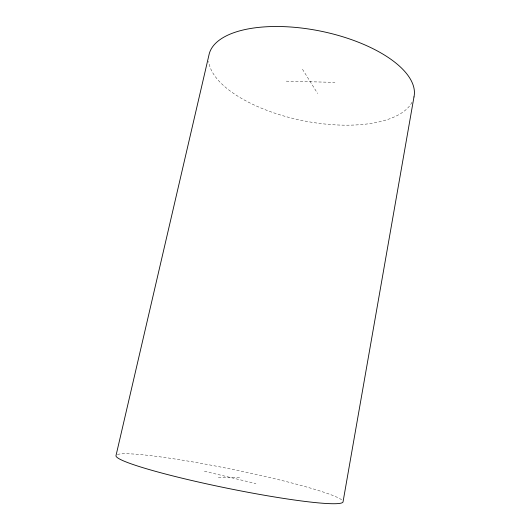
<?xml version="1.0" encoding="UTF-8"?>
<svg xmlns="http://www.w3.org/2000/svg" width="530" height="530" viewBox="0 0 530 530"><rect width="100%" height="100%" fill="white"/><g stroke="black" fill="none" stroke-linecap="round" stroke-linejoin="round"><path stroke-width="0.4" stroke-dasharray="2.65 1.99" d="M218.347 477.331L240.521 477.338M286.279 81.156L334.914 82.388M204.408 471.256L255.924 483.585M302.491 69.284L317.629 93.505M412.035 102.224A104.629 45.633 11.5 0 1 302.935 120.668A104.629 45.633 11.5 0 1 208.688 61.334M117.435 454.508A115.858 9.752 11.5 0 1 232.133 469.315A115.858 9.752 11.5 0 1 342.327 500.38"/><path stroke-width="0.79" d="M413.976 96.944L343.076 501.638A115.858 9.752 11.5 0 1 227.98 488.375A115.858 9.752 11.5 0 1 116.024 455.515L208.979 54.915A104.629 45.633 11.5 0 1 320.955 31.197A104.629 45.633 11.5 0 1 413.976 96.944"/></g></svg>
